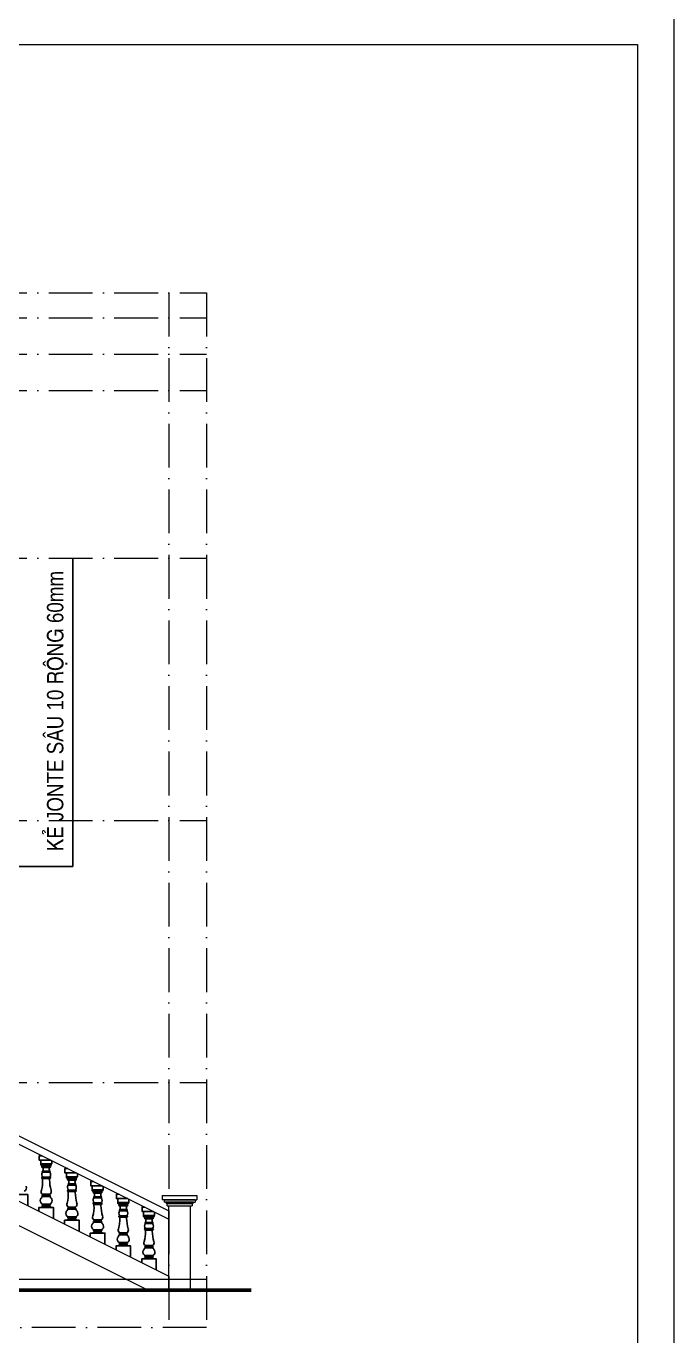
# Model space of a CAD drawing. Extents: x -1107188 to -523840, y 39692 to 514392.
# Drawn here: x -1032081 to -1023188, y 436762 to 454742 of the extents above; entities that cross this region are included whole.
import ezdxf
from ezdxf.enums import TextEntityAlignment as Align

# ---------------------------------------------------------------- set-up
doc = ezdxf.new("R2010")
doc.units = 0
doc.linetypes.add('ACAD_ISO10W100', pattern=[18, 12, -3, 0, -3])
doc.layers.get('0').update_dxf_attribs({"color": 255, "linetype": 'CONTINUOUS'})
for name, color, linetype, lineweight in [('00-KICH THUOC', 6, 'CONTINUOUS', 9), ('CAY', 84, 'CONTINUOUS', 5), ('NET-THAY', 2, 'CONTINUOUS', 13), ('TRUC', 24, 'CONTINUOUS', 0)]:
    doc.layers.add(name, color=color, linetype=linetype, lineweight=lineweight)
doc.layers.add('HATCH', color=8, linetype='CONTINUOUS')
doc.layers.add('TEXT', color=7, linetype='CONTINUOUS')
doc.styles.add('1', font='', dxfattribs={"height": 250})
doc.styles.add('SO BV', font='', dxfattribs={"height": 200})
doc.styles.add('TEN BV', font='', dxfattribs={"height": 350})
doc.styles.get('1').set_extended_font_data('VNI-Helve-Condense')
doc.styles.get('SO BV').set_extended_font_data('VNI-Helve-Condense')
doc.styles.get('TEN BV').set_extended_font_data('VNI-Helve-Condense', bold=True)

# ---------------------------------------------------------------- blocks, each defined once
blk = doc.blocks.new('KHUNGTEN')
at = {"color": 3, "linetype": 'Continuous'}
for points in [[(-593653, 217892), (-593653, 277292), (-509653, 277292), (-509653, 217892), (-593653, 217892)], [(-593153, 218392), (-593153, 276792), (-510153, 276792), (-510153, 218392)]]:
    blk.add_lwpolyline(points, close=True, dxfattribs=at)
at = {"style": 'TEN BV'}
for tag, p in [('TEB_BV', (-518299, 222628)), ('LOAI_BV', (-511918, 220684)), ('TL', (-512164, 219751))]:
    blk.add_attdef(tag, p, '', height=350, dxfattribs=at)
at = {"style": 'SO BV'}
for tag, p in [('SOBV', (-510673, 221020)), ('TONGSOBV', (-510673, 220591))]:
    blk.add_attdef(tag, text='', height=200, dxfattribs=at).set_placement(p, align=Align.CENTER)

msp = doc.modelspace()

# ---------------------------------------------------------------- linework, layer by layer
at = {"layer": 'CAY', "const_width": 50}
msp.add_lwpolyline([(-1050090.007, 437388.696), (-1028988.414, 437388.696)], dxfattribs=at)
at = {"layer": 'HATCH', "ltscale": 100}
for p, q in [((-1031881.084, 439174.304), (-1031881.084, 439121.188)), ((-1031881.084, 439121.188), (-1031870.132, 439121.188)), ((-1031870.132, 439121.188), (-1031746.544, 439121.188)), ((-1031868.439, 439102.229), (-1031746.238, 439102.229)), ((-1031864.527, 439090.136), (-1031747.64, 439090.136)), ((-1031745.773, 439121.188), (-1031731.084, 439121.188)), ((-1031731.084, 439121.188), (-1031731.084, 439168.807)), ((-1031859.288, 439073.613), (-1031760.619, 439073.613)), ((-1031858.772, 438919.781), (-1031858.772, 438919.781)), ((-1031858.772, 438919.781), (-1031858.772, 438919.781)), ((-1031856.629, 439007.47), (-1031755.539, 439007.47)), ((-1031855.51, 438919.781), (-1031855.51, 438903.843)), ((-1031853.454, 439023.725), (-1031758.713, 439023.725)), ((-1031760.395, 438903.843), (-1031760.395, 438919.781)), ((-1031753.395, 438919.781), (-1031753.395, 438919.781)), ((-1031528.297, 438997.911), (-1031528.297, 438944.794)), ((-1031528.297, 438944.794), (-1031517.346, 438944.794)), ((-1031517.346, 438944.794), (-1031393.758, 438944.794)), ((-1031515.653, 438925.836), (-1031393.452, 438925.836)), ((-1031511.741, 438913.743), (-1031394.854, 438913.743)), ((-1031506.501, 438897.22), (-1031407.833, 438897.22)), ((-1031392.987, 438944.794), (-1031378.297, 438944.794)), ((-1031378.297, 438944.794), (-1031378.297, 438992.414)), ((-1031505.986, 438743.388), (-1031505.986, 438743.388)), ((-1031505.986, 438743.388), (-1031505.986, 438743.388)), ((-1031503.842, 438831.077), (-1031402.752, 438831.077)), ((-1031502.724, 438743.388), (-1031502.724, 438727.45)), ((-1031500.668, 438847.332), (-1031405.927, 438847.332)), ((-1031407.609, 438727.45), (-1031407.609, 438743.388)), ((-1031400.609, 438743.388), (-1031400.609, 438743.388)), ((-1031175.511, 438821.518), (-1031175.511, 438768.401)), ((-1031175.511, 438768.401), (-1031164.56, 438768.401)), ((-1031164.56, 438768.401), (-1031040.971, 438768.401)), ((-1031162.867, 438749.443), (-1031040.666, 438749.443)), ((-1031158.954, 438737.35), (-1031042.068, 438737.35)), ((-1031153.715, 438720.827), (-1031055.047, 438720.827)), ((-1031040.201, 438768.401), (-1031025.511, 438768.401)), ((-1031025.511, 438768.401), (-1031025.511, 438816.021)), ((-1032058.87, 438700.7), (-1032258.87, 438700.7)), ((-1031860.373, 438557.361), (-1031862.642, 438557.361)), ((-1031862.642, 438538.345), (-1031860.373, 438538.345)), ((-1031860.373, 438557.361), (-1031752.794, 438557.361)), ((-1031860.327, 438538.345), (-1031752.794, 438538.345)), ((-1031859.153, 438567.872), (-1031859.153, 438571.375)), ((-1031859.153, 438571.375), (-1031754.014, 438571.375)), ((-1031754.014, 438567.872), (-1031754.014, 438571.375)), ((-1031752.794, 438557.361), (-1031750.525, 438557.361)), ((-1031750.525, 438538.345), (-1031752.794, 438538.345)), ((-1031153.199, 438566.995), (-1031153.199, 438566.995)), ((-1031153.199, 438566.995), (-1031153.199, 438566.995)), ((-1031151.056, 438654.684), (-1031049.966, 438654.684)), ((-1031149.938, 438566.995), (-1031149.938, 438551.057)), ((-1031147.882, 438670.939), (-1031053.14, 438670.939)), ((-1031054.823, 438551.057), (-1031054.823, 438566.995)), ((-1031047.823, 438566.995), (-1031047.823, 438566.995)), ((-1030822.725, 438645.125), (-1030822.725, 438592.008)), ((-1030822.725, 438592.008), (-1030811.774, 438592.008)), ((-1030811.774, 438592.008), (-1030688.185, 438592.008)), ((-1030810.081, 438573.05), (-1030687.88, 438573.05)), ((-1030806.168, 438560.957), (-1030689.282, 438560.957)), ((-1030800.929, 438544.434), (-1030702.261, 438544.434)), ((-1030687.415, 438592.008), (-1030672.725, 438592.008)), ((-1030672.725, 438592.008), (-1030672.725, 438639.628)), ((-1031906.084, 438524.306), (-1031906.084, 438473.683)), ((-1031706.084, 438524.306), (-1031906.084, 438524.306)), ((-1031867.346, 438524.306), (-1031867.346, 438527.834)), ((-1031745.822, 438525.079), (-1031745.822, 438527.834)), ((-1031507.587, 438380.968), (-1031509.856, 438380.968)), ((-1031509.856, 438361.952), (-1031507.587, 438361.952)), ((-1031507.587, 438380.968), (-1031400.008, 438380.968)), ((-1031507.541, 438361.952), (-1031400.008, 438361.952)), ((-1031506.367, 438391.479), (-1031506.367, 438394.982)), ((-1031506.367, 438394.982), (-1031401.228, 438394.982)), ((-1031401.228, 438391.479), (-1031401.228, 438394.982)), ((-1031400.008, 438380.968), (-1031397.739, 438380.968)), ((-1031397.739, 438361.952), (-1031400.008, 438361.952)), ((-1030800.413, 438390.602), (-1030800.413, 438390.602)), ((-1030800.413, 438390.602), (-1030800.413, 438390.602)), ((-1030798.27, 438478.29), (-1030697.18, 438478.29)), ((-1030797.152, 438390.602), (-1030797.152, 438374.664)), ((-1030795.096, 438494.546), (-1030700.354, 438494.546)), ((-1030702.037, 438374.664), (-1030702.037, 438390.602)), ((-1030695.037, 438390.602), (-1030695.037, 438390.602)), ((-1030469.939, 438468.732), (-1030469.939, 438415.615)), ((-1030469.939, 438415.615), (-1030458.988, 438415.615)), ((-1030458.988, 438415.615), (-1030335.399, 438415.615)), ((-1030457.294, 438396.657), (-1030335.094, 438396.657)), ((-1030453.382, 438384.563), (-1030336.496, 438384.563)), ((-1030448.143, 438368.041), (-1030349.475, 438368.041)), ((-1030334.629, 438415.615), (-1030319.939, 438415.615)), ((-1030319.939, 438415.615), (-1030319.939, 438463.235)), ((-1031553.297, 438347.913), (-1031553.297, 438297.29)), ((-1031353.297, 438347.913), (-1031553.297, 438347.913)), ((-1031514.559, 438347.913), (-1031514.559, 438351.441)), ((-1031393.036, 438348.686), (-1031393.036, 438351.441)), ((-1031154.801, 438204.575), (-1031157.07, 438204.575)), ((-1031157.07, 438185.559), (-1031154.801, 438185.559)), ((-1031154.801, 438204.575), (-1031047.222, 438204.575)), ((-1031154.754, 438185.559), (-1031047.222, 438185.559)), ((-1031153.581, 438215.086), (-1031153.581, 438218.589)), ((-1031153.581, 438218.589), (-1031048.442, 438218.589)), ((-1031048.442, 438215.086), (-1031048.442, 438218.589)), ((-1031047.222, 438204.575), (-1031044.953, 438204.575)), ((-1031044.953, 438185.559), (-1031047.222, 438185.559)), ((-1030447.627, 438214.209), (-1030447.627, 438214.209)), ((-1030447.627, 438214.209), (-1030447.627, 438214.209)), ((-1030445.484, 438301.897), (-1030344.394, 438301.897)), ((-1030444.366, 438214.209), (-1030444.366, 438198.271)), ((-1030442.31, 438318.153), (-1030347.568, 438318.153)), ((-1030349.251, 438198.271), (-1030349.251, 438214.209)), ((-1030342.251, 438214.209), (-1030342.251, 438214.209)), ((-1031200.511, 438171.52), (-1031200.511, 438120.897)), ((-1031000.511, 438171.52), (-1031200.511, 438171.52)), ((-1031161.773, 438171.52), (-1031161.773, 438175.048)), ((-1031040.249, 438172.293), (-1031040.249, 438175.048)), ((-1030808.987, 437995.127), (-1030808.987, 437998.655)), ((-1030802.014, 438028.182), (-1030804.284, 438028.182)), ((-1030804.284, 438009.166), (-1030802.014, 438009.166)), ((-1030802.014, 438028.182), (-1030694.436, 438028.182)), ((-1030801.968, 438009.166), (-1030694.436, 438009.166)), ((-1030800.795, 438038.693), (-1030800.795, 438042.196)), ((-1030800.795, 438042.196), (-1030695.656, 438042.196)), ((-1030695.656, 438038.693), (-1030695.656, 438042.196)), ((-1030694.436, 438028.182), (-1030692.167, 438028.182)), ((-1030692.167, 438009.166), (-1030694.436, 438009.166)), ((-1030687.463, 437995.9), (-1030687.463, 437998.655)), ((-1030847.725, 437995.127), (-1030847.725, 437944.504)), ((-1030647.725, 437995.127), (-1030847.725, 437995.127)), ((-1030494.939, 437818.734), (-1030494.939, 437768.111)), ((-1030294.939, 437818.734), (-1030494.939, 437818.734)), ((-1030456.201, 437818.734), (-1030456.201, 437822.262)), ((-1030449.228, 437851.788), (-1030451.498, 437851.788)), ((-1030451.498, 437832.773), (-1030449.228, 437832.773)), ((-1030449.228, 437851.788), (-1030341.65, 437851.788)), ((-1030449.182, 437832.773), (-1030341.65, 437832.773)), ((-1030448.008, 437862.299), (-1030448.008, 437865.803)), ((-1030448.008, 437865.803), (-1030342.87, 437865.803)), ((-1030342.87, 437862.299), (-1030342.87, 437865.803)), ((-1030341.65, 437851.788), (-1030339.381, 437851.788)), ((-1030339.381, 437832.773), (-1030341.65, 437832.773)), ((-1030334.677, 437819.507), (-1030334.677, 437822.262))]:
    msp.add_line(p, q, dxfattribs=at)
at = {"layer": 'HATCH'}
for p, q in [((-1031858.772, 438919.781), (-1031753.395, 438919.781)), ((-1031853.344, 438940.085), (-1031758.823, 438940.085)), ((-1031760.395, 438903.843), (-1031760.395, 438903.843)), ((-1031505.986, 438743.388), (-1031400.609, 438743.388)), ((-1031500.558, 438763.692), (-1031406.037, 438763.692)), ((-1031407.609, 438727.45), (-1031407.609, 438727.45)), ((-1031859.944, 438675.947), (-1031753.223, 438675.947)), ((-1031858.328, 438705.879), (-1031754.839, 438705.879)), ((-1031858.328, 438692.085), (-1031754.839, 438692.085)), ((-1031153.199, 438566.995), (-1031047.823, 438566.995)), ((-1031147.772, 438587.299), (-1031053.251, 438587.299)), ((-1031054.823, 438551.057), (-1031054.823, 438551.057)), ((-1031507.158, 438499.554), (-1031400.437, 438499.554)), ((-1031505.542, 438529.486), (-1031402.053, 438529.486)), ((-1031505.542, 438515.692), (-1031402.053, 438515.692)), ((-1030800.413, 438390.602), (-1030695.037, 438390.602)), ((-1030794.986, 438410.906), (-1030700.464, 438410.906)), ((-1030702.037, 438374.664), (-1030702.037, 438374.664)), ((-1031154.372, 438323.161), (-1031047.651, 438323.161)), ((-1031152.756, 438353.092), (-1031049.267, 438353.092)), ((-1031152.756, 438339.299), (-1031049.267, 438339.299)), ((-1030447.627, 438214.209), (-1030342.251, 438214.209)), ((-1030442.2, 438234.513), (-1030347.678, 438234.513)), ((-1030349.251, 438198.271), (-1030349.251, 438198.271)), ((-1030801.586, 438146.768), (-1030694.865, 438146.768)), ((-1030799.97, 438176.699), (-1030696.481, 438176.699)), ((-1030799.97, 438162.905), (-1030696.481, 438162.905)), ((-1030447.184, 438000.306), (-1030343.694, 438000.306)), ((-1030448.8, 437970.375), (-1030342.078, 437970.375)), ((-1030447.184, 437986.512), (-1030343.694, 437986.512))]:
    msp.add_line(p, q, dxfattribs=at)
at = {"layer": 'HATCH', "linetype": 'Continuous'}
for p, q in [((-1029759.323, 438628.696), (-1030187.323, 438628.696)), ((-1029781.323, 438598.696), (-1030165.323, 438598.696)), ((-1030143.323, 438578.696), (-1029803.323, 438578.696))]:
    msp.add_line(p, q, dxfattribs=at)
at = {"layer": 'HATCH', "ltscale": 100}
for points in [[(-1031862.078, 439234.304), (-1031901.083, 439234.304), (-1031901.083, 439174.304), (-1031742.078, 439174.304)], [(-1031509.292, 439057.911), (-1031548.297, 439057.911), (-1031548.297, 438997.911), (-1031389.292, 438997.911)], [(-1031156.506, 438881.518), (-1031195.511, 438881.518), (-1031195.511, 438821.518), (-1031036.506, 438821.518)], [(-1032058.87, 438550.076), (-1032058.87, 438700.7), (-1032258.87, 438700.7), (-1032258.87, 438650.076)], [(-1030803.72, 438705.125), (-1030842.725, 438705.125), (-1030842.725, 438645.125), (-1030683.72, 438645.125)], [(-1031706.084, 438373.683), (-1031706.084, 438524.306), (-1031906.084, 438524.306), (-1031906.084, 438473.683)], [(-1030450.934, 438528.732), (-1030489.938, 438528.732), (-1030489.938, 438468.732), (-1030330.934, 438468.732)], [(-1031353.297, 438197.29), (-1031353.297, 438347.913), (-1031553.297, 438347.913), (-1031553.297, 438297.29)], [(-1031000.511, 438020.897), (-1031000.511, 438171.52), (-1031200.511, 438171.52), (-1031200.511, 438120.897)], [(-1030647.725, 437844.504), (-1030647.725, 437995.127), (-1030847.725, 437995.127), (-1030847.725, 437944.504)], [(-1030294.939, 437668.111), (-1030294.939, 437818.734), (-1030494.939, 437818.734), (-1030494.939, 437768.111)]]:
    msp.add_lwpolyline(points, dxfattribs=at)
for centre, radius, start, end in [((-1031871.628, 439111.7), 9.605, 81.040631, 278.959369), ((-1031855.418, 439083.932), 11.021, 145.7449921, 290.5575887), ((-1031865.483, 439096.17), 6.11, 279.0074478, 98.5710373), ((-1031756.749, 439083.932), 11.021, 249.4424113, 34.2550079), ((-1031746.684, 439096.17), 6.11, 81.4289627, 260.9925522), ((-1031744.277, 439111.7), 9.605, 261.040631, 98.959369), ((-1032303.02, 438883.129), 447.989, 344.1762935, 2.6502406), ((-1031813.282, 438975.81), 53.677, 143.8562296, 221.7246439), ((-1031855.777, 438929.858), 10.513, 76.6174217, 253.4510612), ((-1031850.798, 439014.769), 9.342, 106.5212, 231.380323), ((-1031927.726, 439051.544), 79.31, 339.4660441, 16.1565114), ((-1031684.441, 439051.544), 79.31, 163.8434886, 200.5339559), ((-1031109.084, 438923.224), 651.6, 181.7044123, 194.4186813), ((-1031756.39, 438929.858), 10.513, 286.5489388, 103.3825783), ((-1031761.369, 439014.769), 9.342, 308.619677, 73.4788), ((-1031800.011, 438975.469), 54.789, 320.1915045, 35.7374427), ((-1031518.842, 438935.306), 9.605, 81.040631, 278.959369), ((-1031502.631, 438907.539), 11.021, 145.7449921, 290.5575887), ((-1031512.697, 438919.777), 6.11, 279.0074478, 98.5710373), ((-1031574.939, 438875.151), 79.31, 339.4660441, 16.1565114), ((-1031331.655, 438875.151), 79.31, 163.8434886, 200.5339559), ((-1031403.963, 438907.539), 11.021, 249.4424113, 34.2550079), ((-1031393.898, 438919.777), 6.11, 81.4289627, 260.9925522), ((-1031391.491, 438935.306), 9.605, 261.040631, 98.959369), ((-1032126.222, 438793.715), 49.882, 292.9136878, 25.2671552), ((-1031832.718, 438741.938), 43.657, 154.1526134, 235.686764), ((-1031779.449, 438741.938), 43.657, 304.313236, 25.8473866), ((-1031950.234, 438706.735), 447.989, 344.1762935, 2.6502406), ((-1031460.496, 438799.417), 53.677, 143.8562296, 221.7246439), ((-1031502.991, 438753.465), 10.513, 76.6174217, 253.4510612), ((-1031498.012, 438838.376), 9.342, 106.5212, 231.380323), ((-1030756.298, 438746.831), 651.6, 181.7044123, 194.4186813), ((-1031403.604, 438753.465), 10.513, 286.5489388, 103.3825783), ((-1031408.583, 438838.376), 9.342, 308.619677, 73.4788), ((-1031447.224, 438799.076), 54.789, 320.1915045, 35.7374427), ((-1031166.056, 438758.913), 9.605, 81.040631, 278.959369), ((-1031149.845, 438731.146), 11.021, 145.7449921, 290.5575887), ((-1031159.911, 438743.384), 6.11, 279.0074478, 98.5710373), ((-1031222.153, 438698.758), 79.31, 339.4660441, 16.1565114), ((-1030978.869, 438698.758), 79.31, 163.8434886, 200.5339559), ((-1031051.177, 438731.146), 11.021, 249.4424113, 34.2550079), ((-1031041.111, 438743.384), 6.11, 81.4289627, 260.9925522), ((-1031038.705, 438758.913), 9.605, 261.040631, 98.959369), ((-1031839.732, 438617.322), 49.882, 154.7328448, 247.0863122), ((-1032312.241, 438950.609), 529.161, 323.8710337, 328.7312947), ((-1031861.484, 438531.519), 6.923, 99.6260367, 212.1585941), ((-1031857.632, 438561.532), 6.519, 103.4923439, 219.7810576), ((-1031850.902, 438683.191), 11.586, 129.8623275, 218.7004174), ((-1031863.327, 438547.853), 9.956, 287.2611559, 72.7388441), ((-1031859.247, 438698.982), 6.958, 277.583686, 82.416314), ((-1031753.921, 438698.982), 6.958, 97.583686, 262.416314), ((-1031749.84, 438547.853), 9.956, 107.2611559, 252.7388441), ((-1031762.265, 438683.191), 11.586, 321.2995826, 50.1376725), ((-1031773.436, 438617.322), 49.882, 292.9136878, 25.2671552), ((-1031755.535, 438561.532), 6.519, 320.2189424, 76.5076561), ((-1031300.926, 438950.609), 529.161, 211.2687053, 216.1289663), ((-1031751.683, 438531.519), 6.923, 327.8414059, 80.3739633), ((-1031479.931, 438565.545), 43.657, 154.1526134, 235.686764), ((-1031426.663, 438565.545), 43.657, 304.313236, 25.8473866), ((-1031597.447, 438530.342), 447.989, 344.1762935, 2.6502406), ((-1031107.71, 438623.024), 53.677, 143.8562296, 221.7246439), ((-1031150.205, 438577.072), 10.513, 76.6174217, 253.4510612), ((-1031145.225, 438661.983), 9.342, 106.5212, 231.380323), ((-1030403.512, 438570.438), 651.6, 181.7044123, 194.4186813), ((-1031050.817, 438577.072), 10.513, 286.5489388, 103.3825783), ((-1031055.797, 438661.983), 9.342, 308.619677, 73.4788), ((-1031094.438, 438622.683), 54.789, 320.1915045, 35.7374427), ((-1030813.27, 438582.52), 9.605, 81.040631, 278.959369), ((-1030797.059, 438554.753), 11.021, 145.7449921, 290.5575887), ((-1030807.125, 438566.991), 6.11, 279.0074478, 98.5710373), ((-1030869.367, 438522.365), 79.31, 339.4660441, 16.1565114), ((-1030626.083, 438522.365), 79.31, 163.8434886, 200.5339559), ((-1030698.391, 438554.753), 11.021, 249.4424113, 34.2550079), ((-1030688.325, 438566.991), 6.11, 81.4289627, 260.9925522), ((-1030685.919, 438582.52), 9.605, 261.040631, 98.959369), ((-1031486.946, 438440.929), 49.882, 154.7328448, 247.0863122), ((-1031959.455, 438774.216), 529.161, 323.8710337, 328.7312947), ((-1031508.698, 438355.126), 6.923, 99.6260367, 212.1585941), ((-1031504.846, 438385.139), 6.519, 103.4923439, 219.7810576), ((-1031498.116, 438506.798), 11.586, 129.8623275, 218.7004174), ((-1031510.541, 438371.46), 9.956, 287.2611559, 72.7388441), ((-1031506.46, 438522.589), 6.958, 277.583686, 82.416314), ((-1031401.135, 438522.589), 6.958, 97.583686, 262.416314), ((-1031397.054, 438371.46), 9.956, 107.2611559, 252.7388441), ((-1031409.479, 438506.798), 11.586, 321.2995826, 50.1376725), ((-1031420.649, 438440.929), 49.882, 292.9136878, 25.2671552), ((-1031402.749, 438385.139), 6.519, 320.2189424, 76.5076561), ((-1030948.14, 438774.216), 529.161, 211.2687053, 216.1289663), ((-1031398.897, 438355.126), 6.923, 327.8414059, 80.3739633), ((-1031127.145, 438389.152), 43.657, 154.1526134, 235.686764), ((-1031073.877, 438389.152), 43.657, 304.313236, 25.8473866), ((-1031244.661, 438353.949), 447.989, 344.1762935, 2.6502406), ((-1030754.923, 438446.631), 53.677, 143.8562296, 221.7246439), ((-1030797.419, 438400.679), 10.513, 76.6174217, 253.4510612), ((-1030792.439, 438485.59), 9.342, 106.5212, 231.380323), ((-1030050.726, 438394.045), 651.6, 181.7044123, 194.4186813), ((-1030698.031, 438400.679), 10.513, 286.5489388, 103.3825783), ((-1030703.011, 438485.59), 9.342, 308.619677, 73.4788), ((-1030741.652, 438446.29), 54.789, 320.1915045, 35.7374427), ((-1030460.484, 438406.127), 9.605, 81.040631, 278.959369), ((-1030444.273, 438378.36), 11.021, 145.7449921, 290.5575887), ((-1030454.339, 438390.598), 6.11, 279.0074478, 98.5710373), ((-1030516.581, 438345.972), 79.31, 339.4660441, 16.1565114), ((-1030273.297, 438345.972), 79.31, 163.8434886, 200.5339559), ((-1030345.605, 438378.36), 11.021, 249.4424113, 34.2550079), ((-1030335.539, 438390.598), 6.11, 81.4289627, 260.9925522), ((-1030333.133, 438406.127), 9.605, 261.040631, 98.959369), ((-1031134.159, 438264.535), 49.882, 154.7328448, 247.0863122), ((-1031606.669, 438597.823), 529.161, 323.8710337, 328.7312947), ((-1031155.912, 438178.733), 6.923, 99.6260367, 212.1585941), ((-1031152.06, 438208.746), 6.519, 103.4923439, 219.7810576), ((-1031145.33, 438330.405), 11.586, 129.8623275, 218.7004174), ((-1031157.755, 438195.067), 9.956, 287.2611559, 72.7388441), ((-1031153.674, 438346.195), 6.958, 277.583686, 82.416314), ((-1031048.348, 438346.195), 6.958, 97.583686, 262.416314), ((-1031044.268, 438195.067), 9.956, 107.2611559, 252.7388441), ((-1031056.693, 438330.405), 11.586, 321.2995826, 50.1376725), ((-1031067.863, 438264.535), 49.882, 292.9136878, 25.2671552), ((-1031049.963, 438208.746), 6.519, 320.2189424, 76.5076561), ((-1030595.354, 438597.823), 529.161, 211.2687053, 216.1289663), ((-1031046.111, 438178.733), 6.923, 327.8414059, 80.3739633), ((-1030774.359, 438212.759), 43.657, 154.1526134, 235.686764), ((-1030721.091, 438212.759), 43.657, 304.313236, 25.8473866), ((-1030891.875, 438177.556), 447.989, 344.1762935, 2.6502406), ((-1030402.137, 438270.238), 53.677, 143.8562296, 221.7246439), ((-1030444.633, 438224.286), 10.513, 76.6174217, 253.4510612), ((-1030439.653, 438309.196), 9.342, 106.5212, 231.380323), ((-1029697.939, 438217.651), 651.6, 181.7044123, 194.4186813), ((-1030345.245, 438224.286), 10.513, 286.5489388, 103.3825783), ((-1030350.225, 438309.196), 9.342, 308.619677, 73.4788), ((-1030388.866, 438269.897), 54.789, 320.1915045, 35.7374427), ((-1030781.373, 438088.142), 49.882, 154.7328448, 247.0863122), ((-1031253.882, 438421.43), 529.161, 323.8710337, 328.7312947), ((-1030803.126, 438002.34), 6.923, 99.6260367, 212.1585941), ((-1030799.274, 438032.353), 6.519, 103.4923439, 219.7810576), ((-1030792.544, 438154.012), 11.586, 129.8623275, 218.7004174), ((-1030804.969, 438018.674), 9.956, 287.2611559, 72.7388441), ((-1030800.888, 438169.802), 6.958, 277.583686, 82.416314), ((-1030695.562, 438169.802), 6.958, 97.583686, 262.416314), ((-1030691.482, 438018.674), 9.956, 107.2611559, 252.7388441), ((-1030703.907, 438154.012), 11.586, 321.2995826, 50.1376725), ((-1030715.077, 438088.142), 49.882, 292.9136878, 25.2671552), ((-1030697.177, 438032.353), 6.519, 320.2189424, 76.5076561), ((-1030242.568, 438421.43), 529.161, 211.2687053, 216.1289663), ((-1030693.324, 438002.34), 6.923, 327.8414059, 80.3739633), ((-1030421.573, 438036.366), 43.657, 154.1526134, 235.686764), ((-1030448.102, 437993.409), 6.958, 277.583686, 82.416314), ((-1030342.776, 437993.409), 6.958, 97.583686, 262.416314), ((-1030368.305, 438036.366), 43.657, 304.313236, 25.8473866), ((-1030428.587, 437911.749), 49.882, 154.7328448, 247.0863122), ((-1030901.096, 438245.037), 529.161, 323.8710337, 328.7312947), ((-1030450.34, 437825.947), 6.923, 99.6260367, 212.1585941), ((-1030446.487, 437855.96), 6.519, 103.4923439, 219.7810576), ((-1030439.757, 437977.619), 11.586, 129.8623275, 218.7004174), ((-1030452.183, 437842.281), 9.956, 287.2611559, 72.7388441), ((-1030338.695, 437842.281), 9.956, 107.2611559, 252.7388441), ((-1030351.121, 437977.619), 11.586, 321.2995826, 50.1376725), ((-1030362.291, 437911.749), 49.882, 292.9136878, 25.2671552), ((-1030344.391, 437855.96), 6.519, 320.2189424, 76.5076561), ((-1029889.782, 438245.037), 529.161, 211.2687053, 216.1289663), ((-1030340.538, 437825.947), 6.923, 327.8414059, 80.3739633)]:
    msp.add_arc(centre, radius, start, end, dxfattribs=at)
at = {"layer": 'NET-THAY'}
for p, q in [((-1033187.255, 440008.696), (-1030123.323, 438476.73)), ((-1033210.862, 439908.696), (-1030123.323, 438364.927)), ((-1033176.11, 439108.696), (-1030123.323, 437582.303)), ((-1030211.587, 438688.696), (-1029737.323, 438688.696)), ((-1030211.587, 438688.696), (-1030211.587, 438628.696)), ((-1030187.323, 438628.696), (-1030211.587, 438628.696)), ((-1030187.323, 438628.696), (-1030187.323, 438598.696)), ((-1030165.323, 438598.696), (-1030187.323, 438598.696)), ((-1030143.323, 438548.693), (-1030143.323, 438578.696)), ((-1030143.323, 438548.693), (-1029803.323, 438548.693)), ((-1030123.323, 437612.303), (-1030123.323, 438548.693)), ((-1029823.323, 437388.696), (-1029823.323, 438548.693)), ((-1029803.323, 438578.696), (-1029803.323, 438548.693)), ((-1029781.323, 438598.696), (-1029759.323, 438598.696)), ((-1029759.323, 438628.696), (-1029759.323, 438598.696)), ((-1029759.323, 438628.696), (-1029737.323, 438628.696)), ((-1029737.323, 438688.696), (-1029737.323, 438628.696)), ((-1050672.922, 437538.696), (-1029603.579, 437538.696)), ((-1033473.323, 437538.696), (-1030706.93, 437538.696)), ((-1030123.323, 437388.696), (-1030123.323, 437612.303))]:
    msp.add_line(p, q, dxfattribs=at)
msp.add_lwpolyline([(-1033523.323, 438808.696), (-1033246.93, 438808.696), (-1030406.93, 437388.696)], dxfattribs=at)
for centre, start, end in [((-1030145.261, 438598.665), 179.91109, 275.541532), ((-1029801.386, 438598.665), 264.458468, 0.08891)]:
    msp.add_arc(centre, 20.063, start, end, dxfattribs=at)
at = {"layer": 'TEXT'}
msp.add_line((-1031441.079, 443206.128), (-1035423.323, 443206.128), dxfattribs=at)
msp.add_lwpolyline([(-1031441.079, 447438.696), (-1031441.079, 443206.128), (-1031441.079, 443206.128)], dxfattribs=at)
at = {"layer": 'TRUC', "linetype": 'ACAD_ISO10W100', "ltscale": 50}
for p, q in [((-1030123.323, 451082.878), (-1030123.323, 436876.718)), ((-1050672.922, 450738.696), (-1029603.579, 450738.696)), ((-1050672.922, 450238.696), (-1029603.579, 450238.696)), ((-1050672.922, 449738.696), (-1029603.579, 449738.696)), ((-1050672.922, 447438.696), (-1029603.579, 447438.696)), ((-1050672.922, 443838.696), (-1029603.579, 443838.696)), ((-1050672.922, 440238.696), (-1029603.579, 440238.696))]:
    msp.add_line(p, q, dxfattribs=at)
msp.add_lwpolyline([(-1050672.922, 451082.878), (-1029603.579, 451082.878), (-1029603.579, 436876.718), (-1050672.922, 436876.718)], close=True, dxfattribs=at)

# ---------------------------------------------------------------- block references
at = {"layer": '00-KICH THUOC'}
msp.add_blockref('KHUNGTEN', (-513535.14, 177700), dxfattribs=at)

# ---------------------------------------------------------------- texts
at = {"layer": 'TEXT', "insert": (-1031795.75, 445303.313), "char_height": 225, "attachment_point": 2, "rotation": 90, "style": '1'}
msp.add_mtext(' KEÛ JONTE SAÂU 10 ROÄNG 60mm', dxfattribs=at)

doc.saveas('drawing.dxf')
